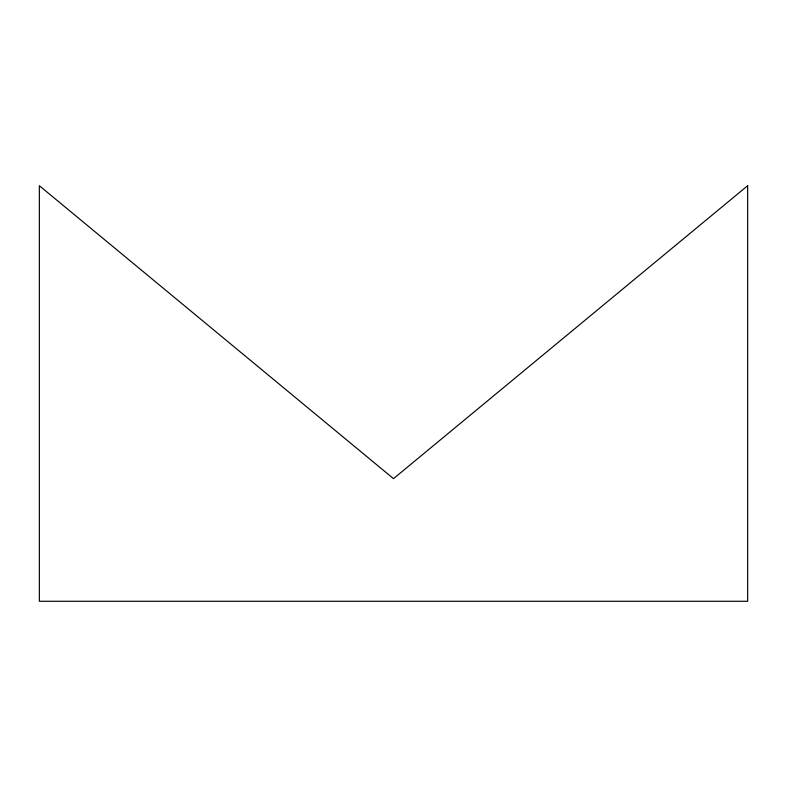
<?xml version="1.0" encoding="UTF-8"?>
<svg xmlns="http://www.w3.org/2000/svg" width="787" height="787" viewBox="0 0 787 787"><rect width="100%" height="100%" fill="white"/><g stroke="black" fill="none" stroke-linecap="round" stroke-linejoin="round"><path stroke-width="1.18" d="M747.65 185.722L393.5 478.653L39.35 185.722L39.35 601.278L747.65 601.278L747.65 185.722"/></g></svg>
